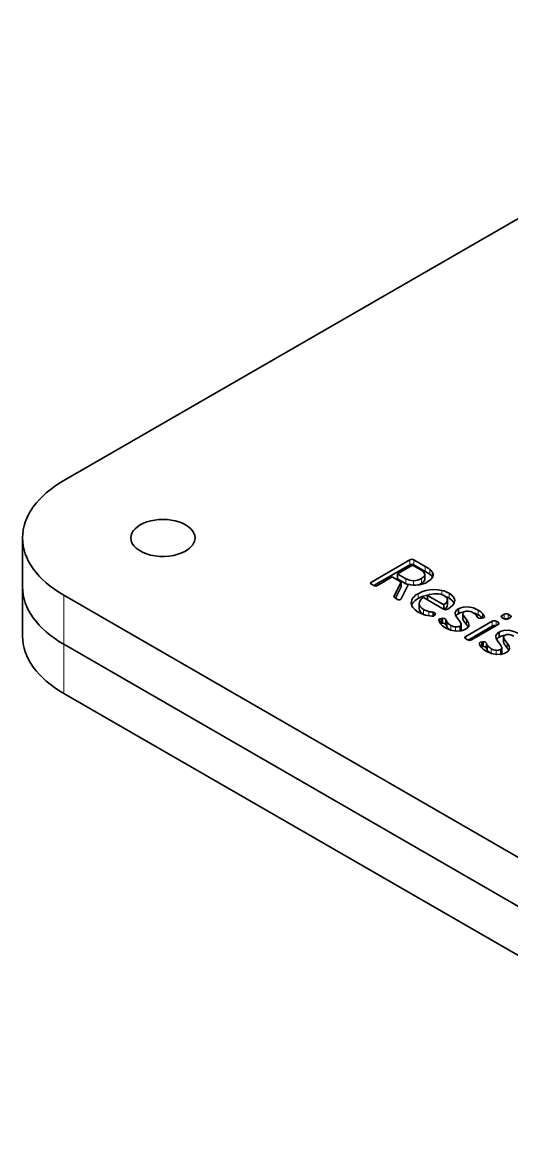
# Model space of a CAD drawing. Extents: x 342 to 941, y 168 to 756.
# Drawn here: x 730.8 to 755.2, y 697.7 to 754.1 of the extents above; entities that cross this region are included whole.
import ezdxf

# ---------------------------------------------------------------- set-up
doc = ezdxf.new("R2010")
doc.units = 0

msp = doc.modelspace()

# ---------------------------------------------------------------- linework, layer by layer
at = {"color": 7, "lineweight": 35}
for p, q in [((772.445, 754.053), (732.847, 731.191)), ((732.847, 725.475), (772.445, 702.614)), ((732.847, 723.026), (772.445, 700.164)), ((732.847, 723.026), (772.445, 700.164)), ((732.847, 720.576), (772.445, 697.715))]:
    msp.add_line(p, q, dxfattribs=at)
at = {"color": 7, "lineweight": 35, "ltscale": 0.061237}
msp.add_line((730.797, 725.884), (730.797, 728.333), dxfattribs=at)
at = {"color": 7, "lineweight": 35, "ltscale": 0.055302}
msp.add_line((748.2, 726.131), (750.115, 727.237), dxfattribs=at)
at = {"color": 7, "lineweight": 35, "ltscale": 0.05201}
msp.add_line((748.314, 725.952), (750.115, 726.992), dxfattribs=at)
at = {"color": 7, "lineweight": 35, "ltscale": 0.021864}
msp.add_line((750.25, 726.976), (749.493, 726.539), dxfattribs=at)
at = {"color": 7, "lineweight": 13, "ltscale": 0.006123}
for p, q in [((750.115, 727.237), (750.115, 726.992)), ((750.312, 727.237), (750.312, 726.992)), ((750.881, 726.908), (750.881, 726.664)), ((749.918, 726.293), (749.918, 726.048)), ((750.687, 726.302), (750.687, 726.057)), ((751.11, 726.761), (751.11, 726.516)), ((752.073, 725.571), (752.073, 725.326)), ((750.801, 724.764), (750.801, 724.519)), ((752.761, 724.536), (752.761, 724.291)), ((751.971, 724.126), (751.971, 723.881)), ((752.154, 723.969), (752.154, 723.724)), ((754.222, 724.174), (754.222, 723.93)), ((752.612, 723.936), (752.612, 723.691)), ((753.995, 722.958), (753.995, 722.713)), ((754.177, 722.8), (754.177, 722.556))]:
    msp.add_line(p, q, dxfattribs=at)
at = {"color": 7, "lineweight": 35, "ltscale": 0.010196}
msp.add_line((750.603, 726.772), (750.25, 726.976), dxfattribs=at)
at = {"color": 7, "lineweight": 35, "ltscale": 0.016421}
for p, q in [((750.312, 727.237), (750.881, 726.908)), ((750.312, 726.992), (750.881, 726.664))]:
    msp.add_line(p, q, dxfattribs=at)
at = {"color": 7, "lineweight": 35, "ltscale": 0.021427}
msp.add_line((749.235, 726.39), (748.493, 725.961), dxfattribs=at)
at = {"color": 7, "lineweight": 35, "ltscale": 0.013052}
msp.add_line((749.687, 726.129), (749.235, 726.39), dxfattribs=at)
at = {"color": 7, "lineweight": 35, "ltscale": 0.006123}
for p, q in [((749.493, 726.539), (749.493, 726.294)), ((750.853, 726.509), (750.853, 726.265)), ((749.687, 726.129), (749.687, 725.884)), ((752.54, 724.797), (752.54, 724.552)), ((752.76, 724.551), (752.76, 724.306)), ((751.674, 724.314), (751.674, 724.069)), ((752.675, 724.021), (752.675, 723.776)), ((754.563, 723.628), (754.563, 723.383)), ((754.783, 723.383), (754.783, 723.138)), ((754.699, 722.853), (754.699, 722.608))]:
    msp.add_line(p, q, dxfattribs=at)
at = {"color": 7, "lineweight": 35, "ltscale": 0.012272}
for p, q in [((749.493, 726.539), (749.918, 726.293)), ((749.493, 726.294), (749.918, 726.048))]:
    msp.add_line(p, q, dxfattribs=at)
at = {"color": 7, "lineweight": 13, "ltscale": 0.006125}
for p, q in [((751.22, 726.648), (751.22, 726.403)), ((750.522, 725.55), (750.522, 725.305)), ((753.525, 724.733), (753.525, 724.488)), ((752.939, 724.255), (752.939, 724.01)), ((754.785, 723.367), (754.785, 723.122)), ((754.963, 723.086), (754.963, 722.841)), ((754.635, 722.768), (754.635, 722.523))]:
    msp.add_line(p, q, dxfattribs=at)
at = {"color": 7, "lineweight": 35, "ltscale": 0.001131}
msp.add_line((751.22, 726.403), (751.242, 726.363), dxfattribs=at)
at = {"color": 7, "lineweight": 35, "ltscale": 0.061238}
msp.add_line((730.797, 723.434), (730.797, 725.884), dxfattribs=at)
at = {"color": 7, "lineweight": 35, "ltscale": 0.00277}
msp.add_line((748.295, 725.961), (748.199, 726.017), dxfattribs=at)
at = {"color": 7, "lineweight": 13, "ltscale": 0.002855}
for p, q in [((748.2, 726.131), (748.2, 726.017)), ((755.117, 724.463), (755.117, 724.349)), ((752.905, 723.414), (752.905, 723.3))]:
    msp.add_line(p, q, dxfattribs=at)
at = {"color": 7, "lineweight": 35, "ltscale": 0.01932}
msp.add_line((749.328, 725.445), (749.687, 726.129), dxfattribs=at)
at = {"color": 7, "lineweight": 35, "ltscale": 0.015738}
msp.add_line((749.395, 725.327), (749.687, 725.884), dxfattribs=at)
at = {"color": 7, "lineweight": 35, "ltscale": 0.017607}
msp.add_line((750.001, 725.923), (749.678, 725.298), dxfattribs=at)
at = {"color": 7, "lineweight": 35, "ltscale": 0.000176396}
msp.add_line((750.04, 726.018), (750.034, 726.015), dxfattribs=at)
at = {"color": 7, "lineweight": 13, "ltscale": 0.005507}
msp.add_line((750.299, 726.196), (750.299, 725.975), dxfattribs=at)
at = {"color": 7, "lineweight": 13, "ltscale": 0.005299}
msp.add_line((751.715, 725.712), (751.715, 725.5), dxfattribs=at)
at = {"color": 7, "lineweight": 13, "ltscale": 0.061237}
for p, q in [((732.847, 725.475), (732.847, 723.026)), ((732.847, 723.026), (732.847, 720.576))]:
    msp.add_line(p, q, dxfattribs=at)
at = {"color": 7, "lineweight": 35, "ltscale": 0.001672}
msp.add_line((749.328, 725.445), (749.328, 725.378), dxfattribs=at)
at = {"color": 7, "lineweight": 35, "ltscale": 0.003453}
msp.add_line((749.495, 725.268), (749.376, 725.337), dxfattribs=at)
at = {"color": 7, "lineweight": 35, "ltscale": 0.029212}
msp.add_line((751.8, 724.778), (750.789, 725.362), dxfattribs=at)
at = {"color": 7, "lineweight": 35, "ltscale": 0.005527}
for p, q in [((750.992, 725.465), (750.992, 725.244)), ((751.803, 724.997), (751.803, 724.776))]:
    msp.add_line(p, q, dxfattribs=at)
at = {"color": 7, "lineweight": 35, "ltscale": 0.023417}
msp.add_line((750.992, 725.465), (751.803, 724.997), dxfattribs=at)
at = {"color": 7, "lineweight": 35, "ltscale": 0.000137363}
msp.add_line((751.994, 725.231), (751.994, 725.236), dxfattribs=at)
at = {"color": 7, "lineweight": 35, "ltscale": 0.006125}
for p, q in [((751.994, 725.231), (751.994, 724.986)), ((750.576, 725.062), (750.576, 724.817)), ((751.746, 724.321), (751.746, 724.076)), ((751.905, 724.254), (751.905, 724.009)), ((753.698, 723.146), (753.698, 722.901)), ((753.77, 723.153), (753.77, 722.908)), ((753.929, 723.085), (753.929, 722.84))]:
    msp.add_line(p, q, dxfattribs=at)
at = {"color": 7, "lineweight": 35, "ltscale": 0.000969864}
msp.add_line((750.801, 724.519), (750.835, 724.5), dxfattribs=at)
at = {"color": 7, "lineweight": 13, "ltscale": 0.005363}
msp.add_line((751.06, 724.661), (751.06, 724.446), dxfattribs=at)
at = {"color": 7, "lineweight": 35, "ltscale": 0.004927}
msp.add_line((751.283, 724.624), (751.283, 724.427), dxfattribs=at)
at = {"color": 7, "lineweight": 35, "ltscale": 0.001128}
msp.add_line((751.384, 724.527), (751.366, 724.486), dxfattribs=at)
at = {"color": 7, "lineweight": 13, "ltscale": 0.003337}
for p, q in [((752.388, 724.642), (752.388, 724.508)), ((754.412, 723.474), (754.412, 723.34))]:
    msp.add_line(p, q, dxfattribs=at)
at = {"color": 7, "lineweight": 35, "ltscale": 0.000392338}
for p, q in [((752.76, 724.551), (752.761, 724.536)), ((752.76, 724.306), (752.761, 724.291)), ((754.783, 723.383), (754.785, 723.367))]:
    msp.add_line(p, q, dxfattribs=at)
at = {"color": 7, "lineweight": 13, "ltscale": 0.00565}
msp.add_line((753.745, 724.557), (753.745, 724.331), dxfattribs=at)
at = {"color": 7, "lineweight": 35, "ltscale": 0.002855}
for p, q in [((754.719, 724.465), (754.818, 724.522)), ((755.117, 724.349), (755.018, 724.292))]:
    msp.add_line(p, q, dxfattribs=at)
at = {"color": 7, "lineweight": 13, "ltscale": 0.005704}
msp.add_line((754.818, 724.522), (754.818, 724.294), dxfattribs=at)
at = {"color": 7, "lineweight": 35, "ltscale": 0.00294}
for p, q in [((755.015, 724.522), (755.117, 724.463)), ((754.821, 724.292), (754.719, 724.351))]:
    msp.add_line(p, q, dxfattribs=at)
at = {"color": 7, "lineweight": 13, "ltscale": 0.005795}
msp.add_line((755.015, 724.522), (755.015, 724.29), dxfattribs=at)
at = {"color": 7, "lineweight": 35, "ltscale": 0.000909782}
msp.add_line((751.639, 724.063), (751.674, 724.069), dxfattribs=at)
at = {"color": 7, "lineweight": 35, "ltscale": 0.001806}
for p, q in [((751.674, 724.314), (751.746, 724.321)), ((751.674, 724.069), (751.746, 724.076))]:
    msp.add_line(p, q, dxfattribs=at)
at = {"color": 7, "lineweight": 35, "ltscale": 0.000438957}
for p, q in [((752.675, 724.021), (752.673, 724.039)), ((754.699, 722.853), (754.697, 722.87))]:
    msp.add_line(p, q, dxfattribs=at)
at = {"color": 7, "lineweight": 35, "ltscale": 0.038017}
msp.add_line((752.905, 723.414), (754.222, 724.174), dxfattribs=at)
at = {"color": 7, "lineweight": 35, "ltscale": 0.038016}
msp.add_line((754.512, 724.007), (753.195, 723.246), dxfattribs=at)
at = {"color": 7, "lineweight": 35, "ltscale": 0.001814}
msp.add_line((753.728, 724.328), (753.656, 724.318), dxfattribs=at)
at = {"color": 7, "lineweight": 35, "ltscale": 0.001353}
msp.add_line((753.827, 724.423), (753.827, 724.369), dxfattribs=at)
at = {"color": 7, "lineweight": 35, "ltscale": 0.002678}
msp.add_line((754.42, 724.174), (754.513, 724.121), dxfattribs=at)
at = {"color": 7, "lineweight": 13, "ltscale": 0.005527}
msp.add_line((754.42, 724.174), (754.42, 723.953), dxfattribs=at)
at = {"color": 7, "lineweight": 13, "ltscale": 0.002849}
msp.add_line((754.513, 724.121), (754.513, 724.007), dxfattribs=at)
at = {"color": 7, "lineweight": 13, "ltscale": 0.002847}
msp.add_line((754.719, 724.465), (754.719, 724.351), dxfattribs=at)
at = {"color": 7, "lineweight": 13, "ltscale": 0.005232}
msp.add_line((752.392, 723.892), (752.392, 723.683), dxfattribs=at)
at = {"color": 7, "lineweight": 35, "ltscale": 0.000269144}
msp.add_line((752.602, 723.686), (752.612, 723.691), dxfattribs=at)
at = {"color": 7, "lineweight": 35, "ltscale": 0.034715}
msp.add_line((753.019, 723.235), (754.222, 723.93), dxfattribs=at)
at = {"color": 7, "lineweight": 35, "ltscale": 0.00268}
msp.add_line((752.998, 723.246), (752.905, 723.3), dxfattribs=at)
at = {"color": 7, "lineweight": 35, "ltscale": 0.000911002}
msp.add_line((753.662, 722.894), (753.698, 722.901), dxfattribs=at)
at = {"color": 7, "lineweight": 35, "ltscale": 0.001804}
for p, q in [((753.698, 723.146), (753.77, 723.153)), ((753.698, 722.901), (753.77, 722.908))]:
    msp.add_line(p, q, dxfattribs=at)
at = {"color": 7, "lineweight": 35, "ltscale": 0.000393857}
msp.add_line((754.783, 723.138), (754.785, 723.122), dxfattribs=at)
at = {"color": 7, "lineweight": 13, "ltscale": 0.005234}
msp.add_line((754.415, 722.724), (754.415, 722.514), dxfattribs=at)
at = {"color": 7, "lineweight": 35, "ltscale": 0.000268403}
msp.add_line((754.626, 722.517), (754.635, 722.523), dxfattribs=at)
at = {"color": 7, "lineweight": 35}
for points in [[(750.687, 726.302), (750.782, 726.371), (750.838, 726.446), (750.853, 726.509)], [(750.687, 726.057), (750.782, 726.126), (750.838, 726.201), (750.853, 726.265)], [(751.272, 726.485), (751.253, 726.387), (751.163, 726.258), (750.998, 726.136)], [(748.15, 726.074), (748.155, 726.093), (748.165, 726.105), (748.2, 726.131)], [(748.199, 726.017), (748.165, 726.042), (748.155, 726.055), (748.15, 726.074)], [(750.522, 725.55), (750.708, 725.641), (750.907, 725.705), (751.111, 725.743), (751.316, 725.757), (751.517, 725.747), (751.715, 725.712)], [(749.376, 725.337), (749.335, 725.369), (749.324, 725.385), (749.317, 725.41)], [(749.678, 725.298), (749.649, 725.261), (749.605, 725.243), (749.551, 725.246), (749.495, 725.268)], [(750.531, 724.629), (750.375, 724.737), (750.266, 724.853), (750.202, 724.973), (750.181, 725.095)], [(750.789, 725.362), (750.688, 725.286), (750.621, 725.206), (750.587, 725.134), (750.576, 725.062)], [(751.803, 724.997), (751.946, 725.114), (751.982, 725.172), (751.994, 725.231)], [(751.994, 725.236), (751.953, 725.348), (751.839, 725.443)], [(752.355, 725.207), (752.321, 725.072), (752.251, 724.97), (752.145, 724.872), (752.004, 724.778)], [(752.073, 725.571), (752.207, 725.478), (752.297, 725.379), (752.341, 725.294), (752.355, 725.207)], [(752.073, 725.326), (752.207, 725.233), (752.297, 725.134), (752.326, 725.084)], [(751.205, 724.427), (750.901, 724.481), (750.717, 724.541), (750.531, 724.629)], [(750.576, 725.062), (750.595, 724.968), (750.64, 724.894), (750.71, 724.826), (750.801, 724.764)], [(750.576, 724.817), (750.595, 724.723), (750.64, 724.649), (750.71, 724.581), (750.801, 724.519)], [(751.825, 724.766), (751.951, 724.876), (751.983, 724.931), (751.994, 724.986)], [(752.495, 724.32), (752.437, 724.398), (752.398, 724.479), (752.379, 724.577)], [(752.54, 724.797), (752.652, 724.849), (752.773, 724.881), (753.028, 724.892), (753.285, 724.838), (753.525, 724.733)], [(752.824, 724.639), (752.779, 724.603), (752.76, 724.551)], [(752.761, 724.536), (752.773, 724.494), (752.824, 724.404), (752.939, 724.255)], [(753.525, 724.733), (753.659, 724.643), (753.745, 724.557)], [(751.366, 724.486), (751.345, 724.454), (751.31, 724.434), (751.205, 724.427)], [(751.556, 724.245), (751.559, 724.259), (751.579, 724.283), (751.604, 724.297), (751.674, 724.314)], [(751.905, 723.836), (751.746, 723.946), (751.646, 724.052), (751.588, 724.148), (751.561, 724.224)], [(751.746, 724.321), (751.85, 724.31), (751.905, 724.254)], [(751.746, 724.076), (751.85, 724.065), (751.905, 724.009)], [(752.673, 724.039), (752.61, 724.17), (752.495, 724.32)], [(752.761, 724.291), (752.773, 724.249), (752.824, 724.159), (752.939, 724.01)], [(752.939, 724.255), (753.012, 724.149), (753.038, 724.096), (753.058, 723.998)], [(753.656, 724.318), (753.557, 724.323), (753.492, 724.375)], [(753.836, 724.394), (753.832, 724.378), (753.821, 724.363), (753.799, 724.348), (753.728, 724.328)], [(754.562, 724.064), (754.556, 724.045), (754.547, 724.032), (754.512, 724.007)], [(754.513, 724.121), (754.547, 724.096), (754.556, 724.083), (754.562, 724.064)], [(754.67, 724.408), (754.675, 724.427), (754.685, 724.439), (754.719, 724.465)], [(754.719, 724.351), (754.685, 724.376), (754.675, 724.389), (754.67, 724.408)], [(755.117, 724.463), (755.151, 724.438), (755.161, 724.425), (755.166, 724.406)], [(755.166, 724.406), (755.161, 724.387), (755.151, 724.374), (755.117, 724.349)], [(752.896, 723.779), (752.794, 723.731), (752.679, 723.698), (752.426, 723.68), (752.161, 723.726), (751.905, 723.836)], [(752.855, 723.357), (752.861, 723.376), (752.871, 723.389), (752.905, 723.414)], [(753.049, 723.934), (752.999, 723.855), (752.896, 723.779)], [(754.518, 723.151), (754.461, 723.23), (754.421, 723.311), (754.403, 723.409)], [(754.563, 723.628), (754.676, 723.68), (754.797, 723.713), (755.051, 723.723), (755.308, 723.67), (755.548, 723.564)], [(754.848, 723.471), (754.803, 723.435), (754.783, 723.383)], [(752.905, 723.3), (752.871, 723.325), (752.861, 723.338), (752.855, 723.357)], [(753.58, 723.077), (753.582, 723.091), (753.602, 723.115), (753.627, 723.128), (753.698, 723.146)], [(753.929, 722.667), (753.77, 722.778), (753.67, 722.884), (753.612, 722.98), (753.584, 723.056)], [(753.77, 723.153), (753.873, 723.142), (753.929, 723.085)], [(753.77, 722.908), (753.873, 722.897), (753.929, 722.84)], [(754.697, 722.87), (754.634, 723.002), (754.518, 723.151)], [(754.785, 723.367), (754.797, 723.326), (754.848, 723.236), (754.963, 723.086)], [(754.785, 723.122), (754.797, 723.081), (754.848, 722.991), (754.963, 722.841)], [(754.963, 723.086), (755.036, 722.981), (755.062, 722.927), (755.082, 722.829)], [(754.92, 722.61), (754.817, 722.562), (754.702, 722.53), (754.45, 722.512), (754.185, 722.558), (753.929, 722.667)], [(755.073, 722.766), (755.022, 722.686), (754.92, 722.61)]]:
    msp.add_lwpolyline(points, dxfattribs=at)
for centre, radius, start, end in [((750.214, 727.081), 0.184, 57.5991, 122.4009), ((750.214, 726.836), 0.184, 57.5991, 122.4009), ((749.998, 725.672), 1.255, 53.2035, 61.1894), ((749.885, 725.102), 2.063, 53.5451, 61.119), ((750.282, 726.926), 0.73, 240.0383, 271.3301), ((750.293, 726.977), 0.782, 270.4568, 300.2315), ((750.534, 726.398), 0.352, 36.2222, 52.3151), ((750.688, 726.505), 0.165, 1.5875, 37.7093), ((749.885, 724.857), 2.063, 53.5451, 61.119), ((750.815, 726.364), 0.494, 35.0497, 53.3738), ((750.815, 726.119), 0.494, 35.0497, 53.3738), ((750.976, 726.478), 0.297, 1.3144, 34.7446), ((748.394, 726.117), 0.184, 237.6269, 302.4698), ((750.283, 726.679), 0.729, 239.9393, 249.6095), ((749.644, 726.107), 0.402, 332.7427, 343.1083), ((750.072, 725.993), 0.044, 150.1253, 182.9848), ((750.367, 727.187), 1.214, 254.3701, 277.9678), ((750.288, 726.744), 0.794, 286.3466, 300.1322), ((750.39, 727.219), 1.243, 276.713, 299.3005), ((751.406, 724.401), 1.346, 60.3277, 76.7437), ((749.383, 725.408), 0.0658, 146.3838, 178.1905), ((750.582, 725.085), 0.401, 141.4329, 178.6463), ((750.636, 724.811), 0.462, 142.807, 159.7046), ((750.912, 724.824), 0.824, 118.2619, 141.569), ((750.912, 724.579), 0.824, 118.2619, 141.569), ((751.29, 723.949), 1.559, 98.379, 119.5297), ((751.41, 724.472), 1.077, 88.1645, 112.7918), ((751.433, 724.706), 0.842, 61.1736, 89.2742), ((751.433, 724.213), 1.284, 60.0934, 69.5461), ((751.269, 725.563), 0.926, 239.6509, 256.9509), ((751.44, 726.238), 1.622, 256.4237, 264.4136), ((751.328, 724.557), 0.0636, 331.8848, 358.081), ((751.896, 724.949), 0.197, 240.8582, 272.2091), ((751.907, 724.956), 0.203, 269.043, 298.5089), ((752.612, 724.577), 0.233, 163.9063, 180.1018), ((752.721, 724.201), 0.394, 117.318, 141.6788), ((752.907, 723.903), 0.745, 95.5175, 119.5192), ((752.991, 724.343), 0.34, 81.5204, 119.3616), ((752.969, 724.087), 0.597, 59.7437, 83.0609), ((753.031, 724.142), 0.518, 40.6103, 62.5972), ((752.914, 723.421), 1.229, 60.1834, 72.1956), ((753.155, 724.099), 0.746, 25.7843, 37.8765), ((754.916, 724.366), 0.184, 57.5991, 122.4009), ((751.608, 724.246), 0.0521, 181.1469, 204.5709), ((752.671, 724.57), 0.829, 202.4596, 212.3963), ((752.671, 724.326), 0.829, 202.4596, 212.3963), ((752.446, 724.464), 0.575, 239.466, 264.5966), ((752.361, 723.532), 0.75, 28.0223, 39.5987), ((752.843, 723.997), 0.215, 342.8986, 0.0472), ((752.907, 724.069), 0.66, 27.6178, 38.4257), ((753.159, 723.789), 0.788, 43.299, 62.3655), ((753.779, 724.392), 0.0577, 2.3747, 32.965), ((754.321, 724.019), 0.184, 57.5579, 122.4421), ((754.321, 723.776), 0.182, 65.1562, 122.6528), ((754.92, 724.447), 0.184, 237.5302, 302.3731), ((754.916, 724.125), 0.18, 61.6576, 117.215), ((752.362, 724.16), 0.481, 215.5293, 242.3464), ((752.435, 724.253), 0.363, 263.1377, 299.127), ((754.636, 723.409), 0.233, 163.9063, 180.1018), ((754.745, 723.032), 0.394, 117.318, 141.6788), ((754.931, 722.735), 0.745, 95.5175, 119.5192), ((755.015, 723.175), 0.34, 81.5204, 119.3616), ((754.993, 722.919), 0.597, 59.7437, 83.0609), ((753.096, 723.402), 0.184, 237.6269, 302.4698), ((753.632, 723.078), 0.0521, 181.1469, 204.5709), ((754.695, 723.402), 0.829, 202.4596, 212.3963), ((754.695, 723.157), 0.829, 202.4596, 212.3963), ((754.385, 722.363), 0.75, 28.0223, 39.5987), ((754.867, 722.829), 0.215, 342.8986, 0.0472), ((754.386, 722.992), 0.481, 215.5293, 242.3464), ((754.469, 723.296), 0.575, 239.466, 264.5966), ((754.459, 723.084), 0.363, 263.1377, 299.127)]:
    msp.add_arc(centre, radius, start, end, dxfattribs=at)
for centre, major_axis, ratio, start_param, end_param in [((737.797, 728.333), (7, 0), 0.57735, 2.356194, 3.141593), ((737.797, 728.333), (1.6, 0), 0.57735, 6.283185, 9.424778), ((737.797, 728.333), (7, 0), 0.57735, 3.141593, 3.926991), ((737.797, 728.333), (1.6, 0), 0.57735, 3.141593, 5.497787), ((737.797, 728.333), (1.6, 0), 0.57735, 5.497787, 6.283185), ((737.797, 725.884), (7, 0), 0.57735, 3.141593, 3.926991), ((737.797, 725.884), (7, 0), 0.57735, 3.141593, 3.926991), ((738.375, 720.949), (13.015, 3.617), 0.054717, 6.267979, 6.397606), ((766.736, 723.776), (14.353, -0.838), 0.094149, 2.99925, 3.120235), ((775.088, 724.416), (23.143, 0.205), 0.07925, 3.188305, 3.275293), ((730.793, 728.368), (21.881, -4.361), 0.056629, 6.218384, 6.294483), ((737.797, 723.434), (7, 0), 0.57735, 3.141593, 3.926991), ((730.793, 728.123), (21.881, -4.361), 0.056629, 6.218384, 6.294483), ((768.76, 722.607), (14.353, -0.838), 0.094149, 2.99925, 3.120235), ((777.112, 723.248), (23.143, 0.205), 0.07925, 3.188305, 3.275293), ((732.816, 727.2), (21.881, -4.361), 0.056629, 6.218384, 6.294483), ((732.816, 726.955), (21.881, -4.361), 0.056629, 6.218384, 6.294483)]:
    msp.add_ellipse(centre, major_axis=major_axis, ratio=ratio, start_param=start_param, end_param=end_param, dxfattribs=at)

doc.saveas('drawing.dxf')
